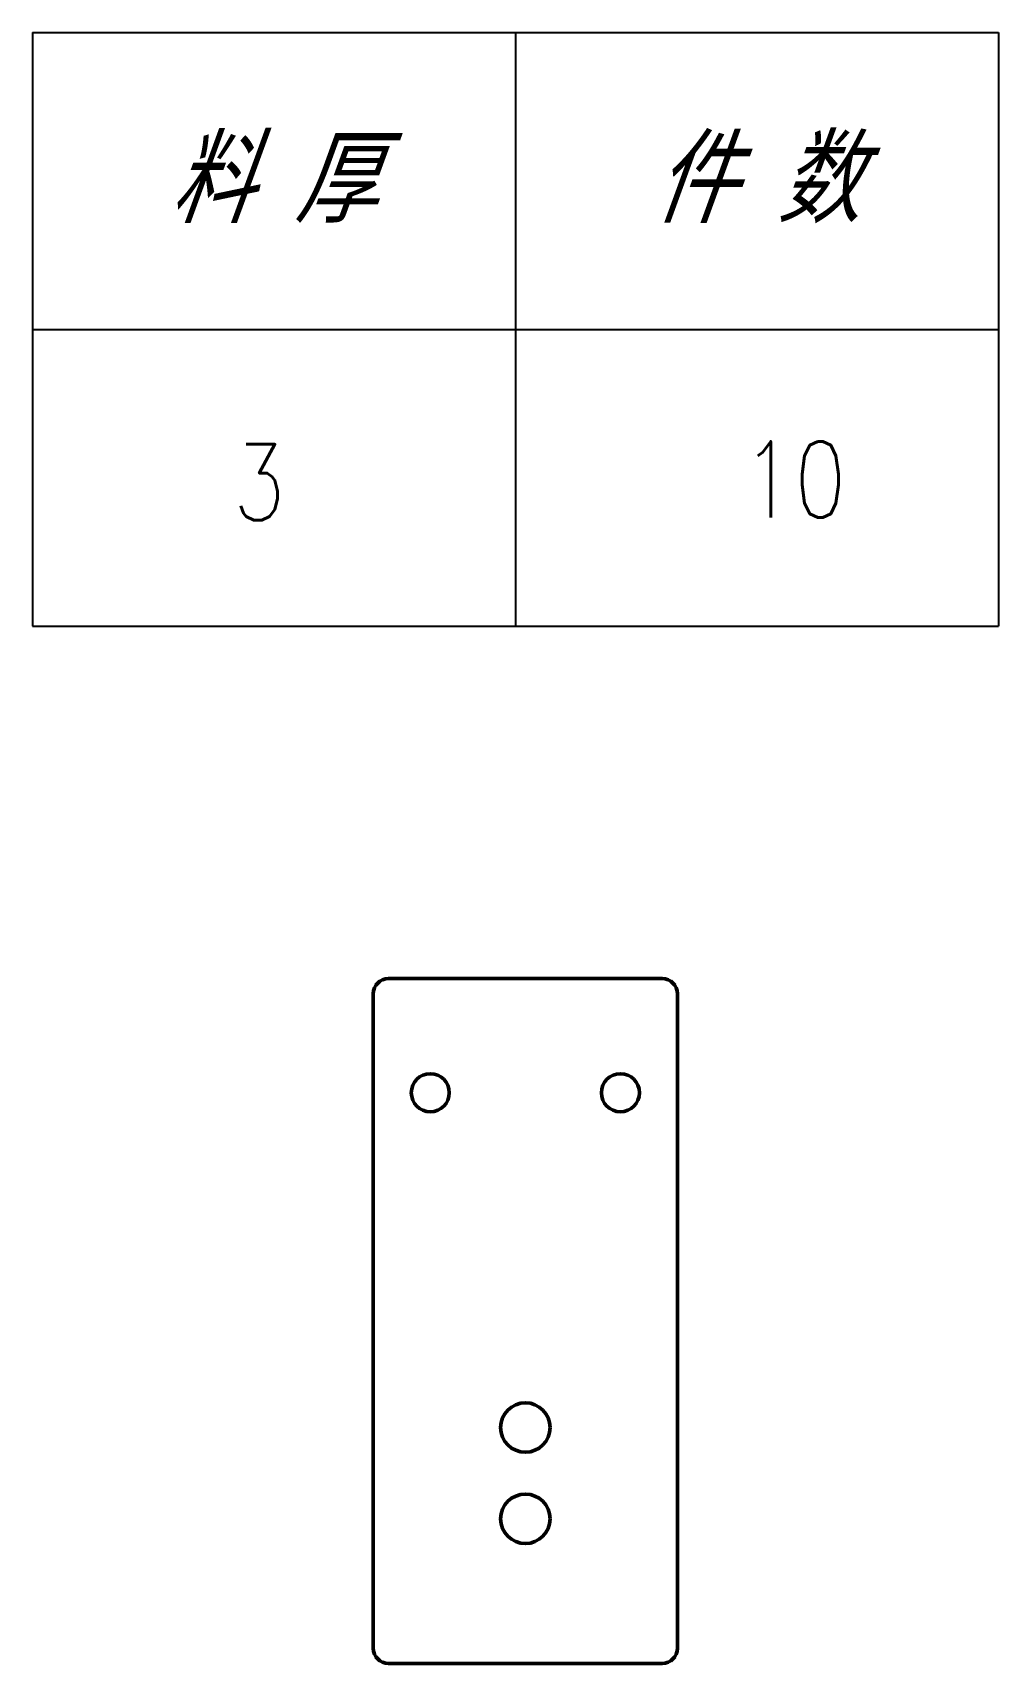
# Model space of a CAD drawing. Header units: millimetres. Extents: x 115 to 3943, y 57 to 947.
# Drawn here: x 2184.7 to 2311.7, y 508.6 to 722.9 of the extents above; entities that cross this region are included whole.
import ezdxf
from ezdxf.enums import TextEntityAlignment as Align

# ---------------------------------------------------------------- set-up
doc = ezdxf.new("R2010")
doc.units = ezdxf.units.MM
doc.layers.add('DRAWING', color=7, linetype='Continuous', lineweight=50)
doc.styles.add('DIM', font='romans.shx', dxfattribs={"width": 0.8, "bigfont": 'bigfont.shx'})
doc.styles.get("Standard").update_dxf_attribs({"font": 'txt.shx', "width": 0.8, "oblique": 20, "bigfont": 'bigfont.shx'})

# ---------------------------------------------------------------- blocks, each defined once
blk = doc.blocks.new('*T64')
at = {"color": 0, "linetype": 'ByBlock', "lineweight": -2, "transparency": 16777216}
for p, q in [((0, 0), (127, 0)), ((0, 0), (0, -78)), ((63.5, 0), (63.5, -78)), ((127, 0), (127, -78)), ((0, -39), (127, -39)), ((0, -78), (127, -78))]:
    blk.add_line(p, q, dxfattribs=at)
at = {"color": 0, "transparency": 16777216, "char_height": 10, "width": 60.5, "attachment_point": 5}
for s, insert in [('{\\fSimSun|b0|i0|c134|p2;料 厚}', (31.75, -19.5)), ('{\\fSimSun|b0|i0|c134|p2;件 数}', (95.25, -19.5))]:
    blk.add_mtext(s, dxfattribs=dict(at, insert=insert))
blk = doc.blocks.new('拆图参数')
blk.add_blockref('*T64', (-63.5, 78))
at = {"style": 'DIM', "width": 0.8}
blk.add_attdef('6', text='', height=10, dxfattribs=at).set_placement((-37.13, 18.91), align=Align.MIDDLE_LEFT)
blk.add_attdef('1', text='', height=10, dxfattribs=at).set_placement((36.65, 19.27), align=Align.MIDDLE_CENTER)

msp = doc.modelspace()

# ---------------------------------------------------------------- linework, layer by layer
at = {"layer": 'DRAWING'}
for p, q in [((2231.464, 598.579), (2267.464, 598.579)), ((2229.464, 596.579), (2229.464, 553.579)), ((2269.464, 553.579), (2269.464, 596.579)), ((2229.464, 510.579), (2229.464, 558.579)), ((2269.464, 558.579), (2269.464, 510.579)), ((2231.464, 508.579), (2267.464, 508.579))]:
    msp.add_line(p, q, dxfattribs=at)
for centre, radius in [((2236.964, 583.579), 2.5), ((2261.964, 583.579), 2.5), ((2249.464, 539.579), 3.25), ((2249.464, 527.579), 3.25)]:
    msp.add_circle(centre, radius, dxfattribs=at)
for centre, start, end in [((2231.464, 596.579), 90, 180), ((2267.464, 596.579), 0, 90), ((2231.464, 510.579), 180, 270), ((2267.464, 510.579), 270, 0)]:
    msp.add_arc(centre, 2, start, end, dxfattribs=at)

# ---------------------------------------------------------------- block references
at = {"color": 7}
msp.add_blockref('拆图参数', (2248.168, 644.909), dxfattribs=at).add_auto_attribs({'1': '10', '6': '3'})

doc.saveas('drawing.dxf')
